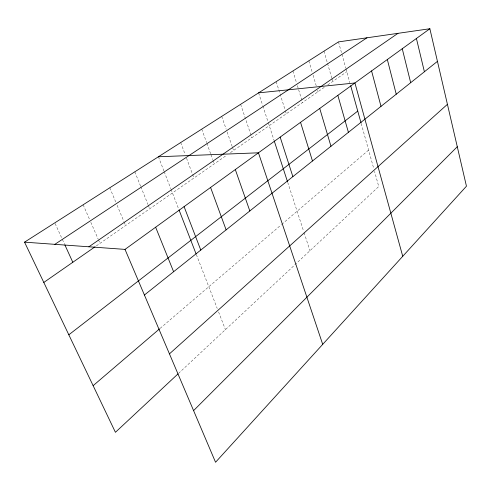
<?xml version="1.0" encoding="UTF-8"?>
<svg xmlns="http://www.w3.org/2000/svg" width="491" height="491" viewBox="0 0 491 491"><rect width="100%" height="100%" fill="white"/><g stroke="black" fill="none" stroke-linecap="round" stroke-linejoin="round"><path stroke-width="0.37" stroke-dasharray="2.46 1.84" d="M178.509 373.418L378.745 186.519L374.529 171.371M160.146 328.362L281.165 224.872M281.736 224.387L368.606 150.099M96.316 245.923L226.719 155.217M230.451 152.621L324.729 87.042M327.804 84.906L346.787 71.704M55.121 223.546L62.069 238.761M62.388 239.448L64.597 244.291M83.151 204.772L89.595 219.495M90.823 222.306L98.182 239.135M98.488 239.835L100.023 243.34M109.769 187.795L115.931 202.476M117.104 205.269L123.849 221.349M124.143 222.049L125.61 225.547M134.81 171.819L140.543 186.04M140.825 186.746L147.987 204.52M148.276 205.226L149.712 208.785M158.409 156.77L163.914 170.966M164.19 171.672L170.794 188.71M171.071 189.416L178.736 209.191M196.339 254.584L217.225 308.44M218.593 311.969L225.437 329.614M180.688 142.556L185.193 154.616M186.519 158.157L192.349 173.765M192.613 174.471L193.939 178.018M201.758 129.121L206.613 142.593M206.864 143.304L210.7 153.941M210.958 154.653L212.744 159.618M213.002 160.324L214.279 163.871M221.711 116.392L226.155 129.17M227.143 132.005L232.323 146.913M232.574 147.619L233.556 150.461M240.627 104.325L251.865 137.732M258.597 92.86L262.624 105.24M262.863 105.97L268.074 121.989M268.313 122.713L273.99 140.156M287.714 182.351L303.604 231.187M304.076 232.636L309.956 250.723M276.194 81.641L285.154 110.119M285.388 110.849L286.308 113.771M292.918 70.968L296.49 82.697M297.386 85.63L302.524 102.49M308.839 60.816L312.239 72.324M313.086 75.197L316.278 85.986M317.554 90.301L317.978 91.743M324.011 51.138L327.325 62.701M327.534 63.425L331.677 77.879M331.885 78.603L332.714 81.494M338.489 41.901L341.724 53.531M341.926 54.262L345.774 68.071M345.977 68.795L349.862 82.752M361.198 123.493L373.725 168.481"/><path stroke-width="0.74" d="M193.583 410.611L457.281 146.729M177.963 373.927L115.422 432.301L24.55 242.155L338.489 41.901L429.864 28.742L466.45 186.199L215.549 462.258L125.015 249.391L24.55 242.155M169.45 353.864L447.424 104.319M93.13 385.668L159.569 328.853M144.415 295.005L437.444 61.35M68.826 334.801L357.749 111.089M125.015 249.391L429.864 28.742M43.803 282.448L95.076 246.783M88.889 246.789L397.974 33.333M54.857 244.334L366.955 37.801M258.597 92.86L354.925 82.979L402.737 256.296M158.409 156.77L258.45 152.805L322.71 344.357M64.91 244.984L72.809 262.274M155.641 227.223L173.611 271.726M179.012 209.896L196.062 253.872M184.088 206.631L200.782 250.06M210.578 187.458L226.124 229.856M235.312 169.555L249.821 210.958M274.224 140.886L287.481 181.633M280.152 137.099L292.869 176.631M300.541 122.345L312.479 160.993M319.733 108.456L330.965 146.257M337.833 95.352L348.414 132.337M350.678 85.698L360.995 122.762M371.577 70.925L381.004 106.357M387.331 59.528L396.237 94.204M402.252 48.726L410.679 82.691M416.411 38.476L424.396 71.747"/></g></svg>
